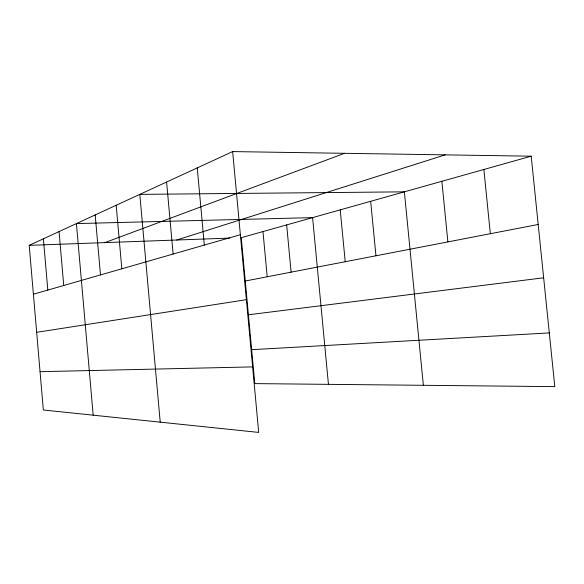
<?xml version="1.0" encoding="UTF-8"?>
<svg xmlns="http://www.w3.org/2000/svg" width="584" height="584" viewBox="0 0 584 584"><rect width="100%" height="100%" fill="white"/><g stroke="black" fill="none" stroke-linecap="round" stroke-linejoin="round"><path stroke-width="0.88" d="M232.651 151.584L258.705 432.416L43.34 409.99L29.2 245.346L232.651 151.584L531.199 156.191L554.8 386.623L254.799 383.608L241.258 237.673L531.199 156.191M104.908 242.608L344.538 153.315M176.777 240.009L445.176 154.862M33.398 294.212L240.367 234.717M245.28 281.006L538.192 224.475M36.668 332.325L246.39 299.68M248.412 314.791L543.653 277.794M251.653 349.677L549.303 332.924M29.2 245.346L229.512 238.104M40.048 371.687L252.624 366.891M483.859 169.499L490.334 233.717M441.862 181.296L447.891 241.907M423.364 385.301L404.362 191.837L139.802 194.377L160.22 422.159M370.665 201.305L375.957 255.792M340.224 209.86L345.21 261.72M328.449 384.352L312.586 217.628L76.424 223.584L93.184 415.18M286.656 224.92L291.109 272.166M262.975 231.571L267.202 276.779M197.253 167.9L204.32 245.076M166.601 182.025L173.119 254.047M116.18 205.261L121.822 268.793M95.192 214.934L100.477 274.933M59.057 231.585L63.736 285.488M43.391 238.805L47.822 290.065"/></g></svg>
